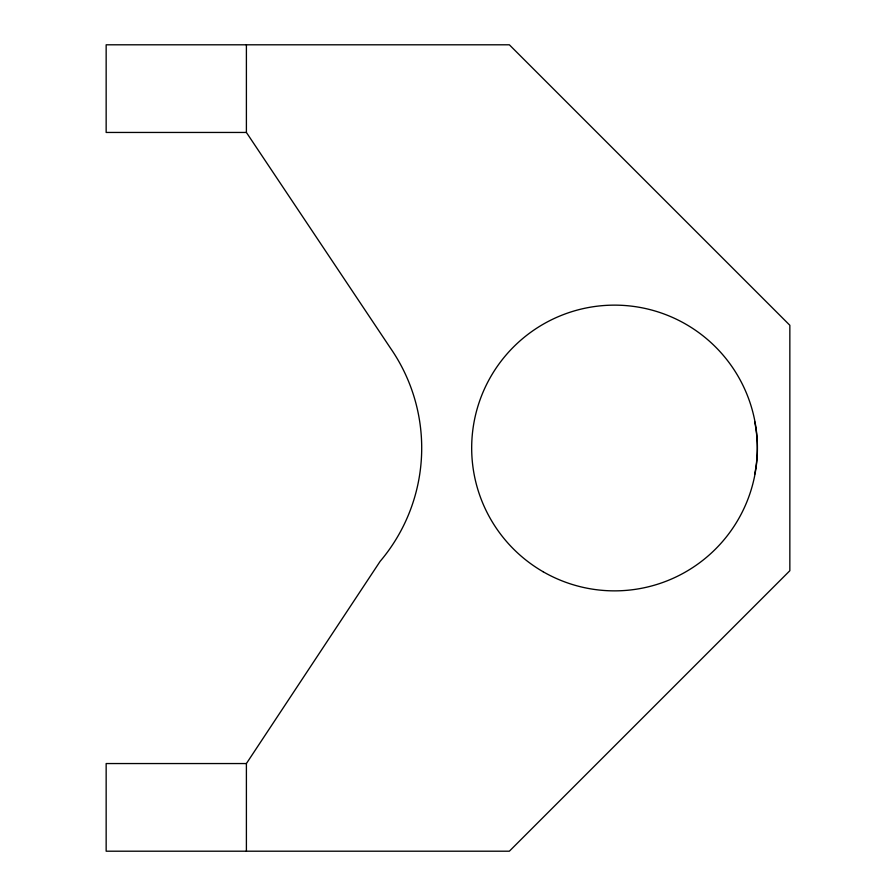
<?xml version="1.0" encoding="UTF-8"?>
<svg xmlns="http://www.w3.org/2000/svg" width="896" height="896" viewBox="0 0 896 896"><rect width="100%" height="100%" fill="white"/><g stroke="black" fill="none" stroke-linecap="round" stroke-linejoin="round"><path stroke-width="1.34" d="M754.667 474.298C758.195 457.05 758.195 438.95 754.667 421.702M246.4 851.2L246.4 763.549L380.117 561.366A175.302 175.302 0 0 0 390.51 348.186L246.4 132.451L246.4 44.8M246.4 132.451L106.154 132.451L106.154 44.8L509.354 44.8L789.846 325.282L789.846 570.718L509.354 851.2L106.154 851.2L106.154 763.549L246.4 763.549M543.099 571.726A142.878 142.878 0 0 0 757.411 448A142.878 142.878 0 0 0 543.099 324.274A142.878 142.878 0 0 0 543.099 571.726"/></g></svg>
